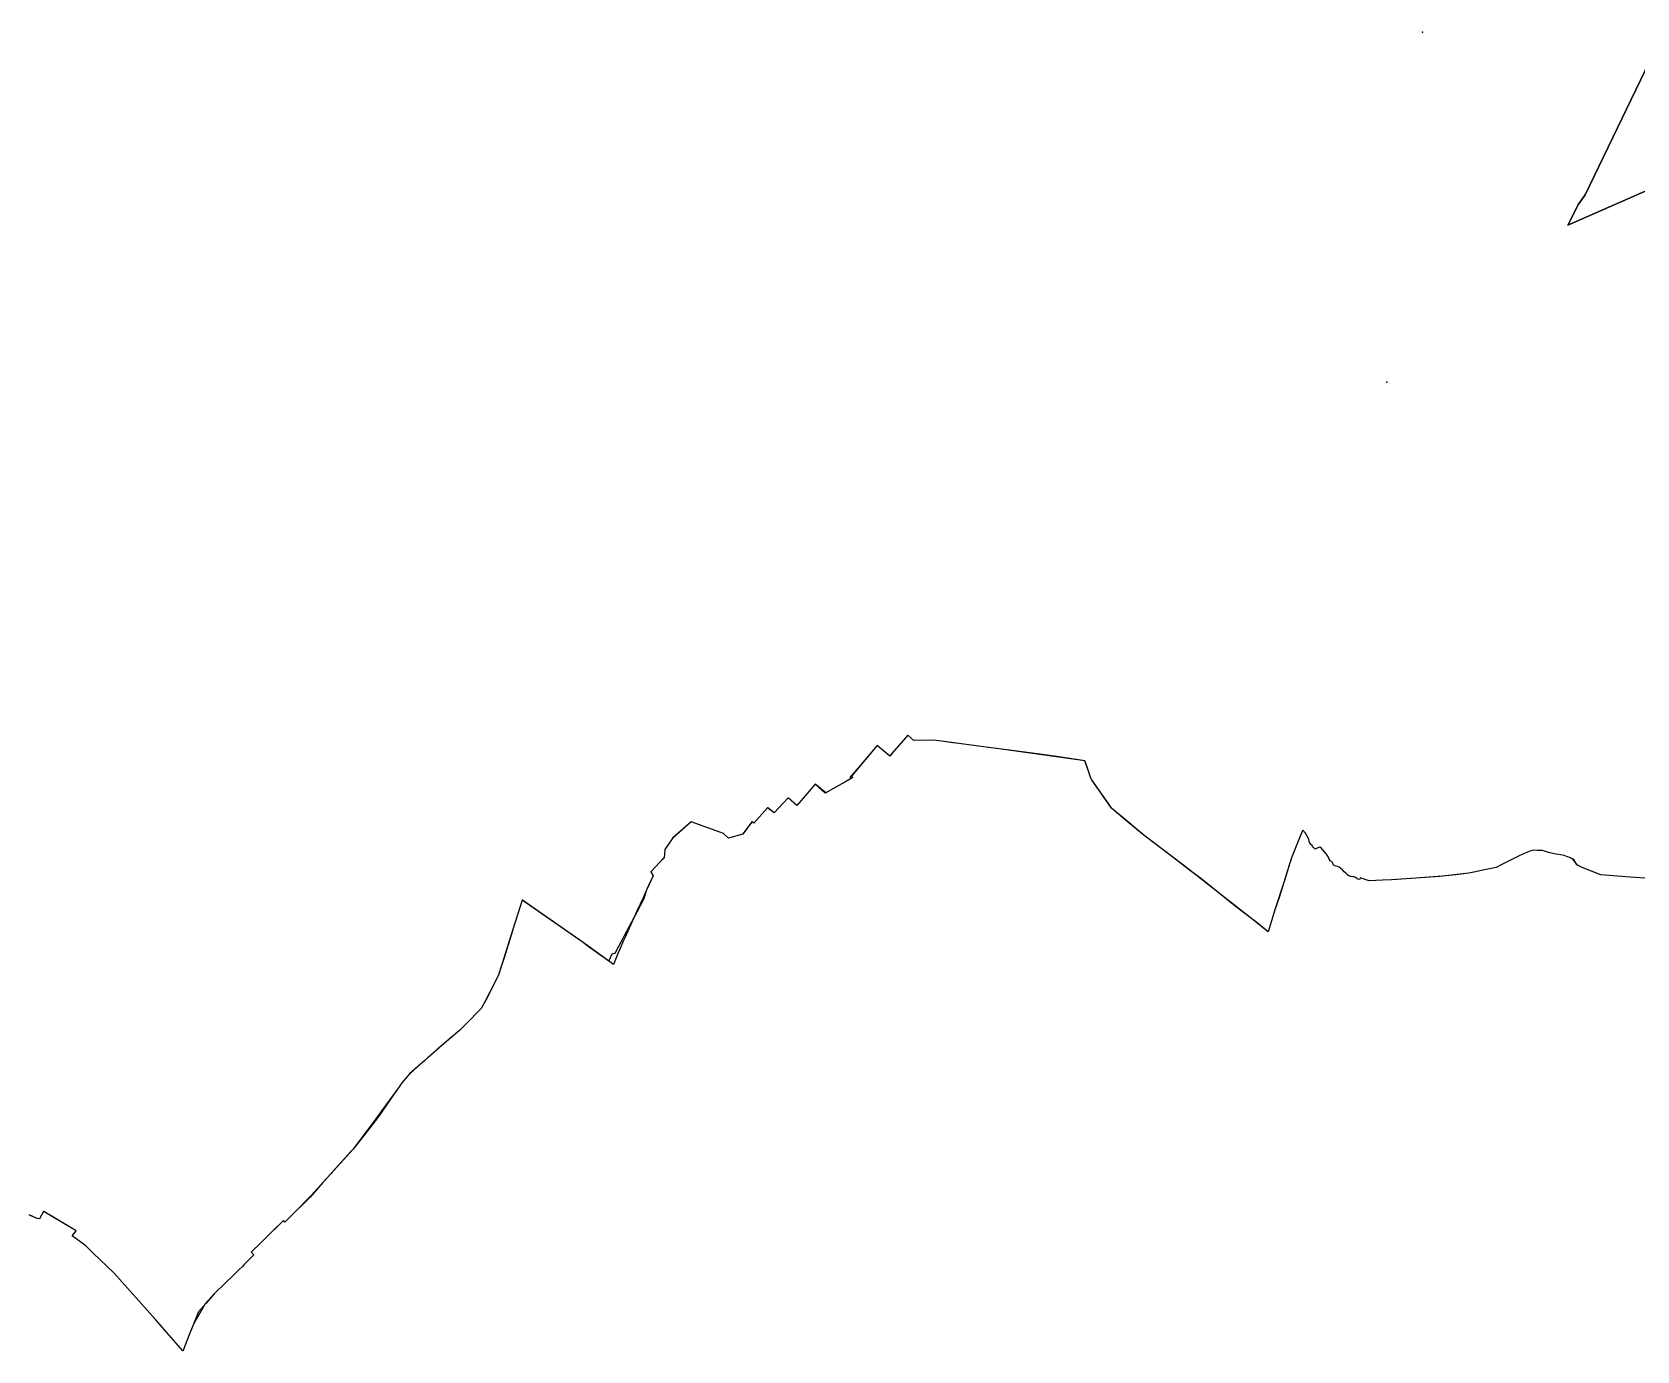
# Model space of a CAD drawing. Header units: inches. Extents: x 11258954 to 11313122, y 3645444 to 3695200.
# Drawn here: x 11274000 to 11285548, y 3645444 to 3654936 of the extents above; entities that cross this region are included whole.
import ezdxf

# ---------------------------------------------------------------- set-up
doc = ezdxf.new("R2010")
doc.units = ezdxf.units.IN
doc.header["$MEASUREMENT"] = 0
for name, color, linetype in [('AnnexationHistory', 183, 'Continuous'), ('PointOfInterest', 52, 'Continuous'), ('RecyclingCenter', 61, 'Continuous'), ('ZipCode', 108, 'Continuous')]:
    doc.layers.add(name, color=color, linetype=linetype)

msp = doc.modelspace()

# ---------------------------------------------------------------- linework, layer by layer
at = {"layer": 'AnnexationHistory'}
for points in [[(11286286.222, 3654087.384, 0), (11285051, 3653546.25, 0), (11285127.1515, 3653698.35, 0), (11285176.383, 3653763.4955, 0), (11285673.6845, 3654792.863, 0)], [(11285673.6845, 3654792.863, 0), (11285176.383, 3653763.4955, 0), (11285127.1515, 3653698.35, 0), (11285051, 3653546.25, 0), (11286286.222, 3654087.384, 0)], [(11285606.567, 3648846.867, 0), (11285500.75, 3648852.75, 0), (11285288.8125, 3648870.75, 0), (11285155.125, 3648922.5625, 0), (11285113.6875, 3648944.75, 0), (11285095.5, 3648979.8125, 0), (11285085.094, 3648984.8125, 0), (11285064.875, 3648994.625, 0), (11285048.0625, 3648999.1875, 0), (11285025.0315, 3649009, 0), (11284998.625, 3649014, 0), (11284966.8125, 3649019.8125, 0), (11284944.1875, 3649024.8125, 0), (11284912.969, 3649031.25, 0), (11284883.1565, 3649040.625, 0), (11284865.75, 3649045.0625, 0), (11284829.9065, 3649045.875, 0), (11284806.5, 3649048.0625, 0), (11284778.094, 3649041.4375, 0), (11284756.0625, 3649030.8125, 0), (11284732.25, 3649021.4375, 0), (11284700.625, 3649006.4375, 0), (11284654, 3648984, 0), (11284615.969, 3648963.375, 0), (11284572.5315, 3648942.375, 0), (11284534.719, 3648923.5625, 0), (11284487.6875, 3648913.9375, 0), (11284439.25, 3648902.9375, 0), (11284387.8125, 3648890.9375, 0), (11284338.1875, 3648882.3125, 0), (11284246.3125, 3648870.5, 0), (11284149.6565, 3648860.3125, 0), (11283956.9375, 3648846.5, 0), (11283783.625, 3648834.6875, 0), (11283716.868, 3648831.478, 0), (11283621.125, 3648826.875, 0), (11283557.469, 3648848.125, 0), (11283554.2815, 3648840.3125, 0), (11283548.0625, 3648836.125, 0), (11283540.469, 3648839.5, 0), (11283533.469, 3648844.6875, 0), (11283524.0625, 3648850.9375, 0), (11283513.6565, 3648856.9375, 0), (11283504.844, 3648856.9375, 0), (11283489.0315, 3648858.5, 0), (11283476.0315, 3648864.3125, 0), (11283466.625, 3648871.125, 0), (11283453, 3648883.125, 0), (11283442, 3648892.5625, 0), (11283429.7815, 3648906.9375, 0), (11283415.594, 3648917.75, 0), (11283404.969, 3648925.75, 0), (11283394.1565, 3648931.375, 0), (11283380.75, 3648933.5625, 0), (11283369.5625, 3648938.1875, 0), (11283363.9375, 3648945, 0), (11283360.75, 3648957, 0), (11283350.125, 3648966.1875, 0), (11283341.719, 3648971.1875, 0), (11283333.3125, 3648982.8125, 0), (11283329.3125, 3648998.1875, 0), (11283322.5315, 3649006.8125, 0), (11283313.9065, 3649018.4375, 0), (11283300.3125, 3649037.0625, 0), (11283286.9065, 3649053.25, 0), (11283274.875, 3649068.0625, 0), (11283266.2815, 3649068.6875, 0), (11283252.469, 3649064.6875, 0), (11283243.6565, 3649059.875, 0), (11283232.469, 3649056.0625, 0), (11283225.469, 3649061.25, 0), (11283221.844, 3649067.875, 0), (11283214.844, 3649076.6875, 0), (11283210.6565, 3649081.875, 0), (11283201.844, 3649088.0625, 0), (11283195.0315, 3649098.5, 0), (11283191.219, 3649110.0625, 0), (11283187.219, 3649126.5, 0), (11283176.4375, 3649148.3125, 0), (11283164.625, 3649170.5, 0), (11283144.1565, 3649190.9375, 0), (11283124.344, 3649149.0625, 0), (11283063.75, 3648992.8125, 0), (11283020.4085, 3648855.694, 0), (11283009.719, 3648821.875, 0), (11282944.0625, 3648617.9375, 0), (11282894.0315, 3648459.6875, 0), (11282815.375, 3648524.3125, 0), (11282658.094, 3648646, 0), (11282407.3125, 3648845.6875, 0), (11282339.6595, 3648897.609, 0), (11282199.0055, 3649005.453, 0), (11282092.048, 3649085.7405, 0), (11282003.2075, 3649152.428, 0), (11281881.3525, 3649255.259, 0), (11281768.75, 3649350.5625, 0), (11281625.594, 3649554.4375, 0), (11281621.5625, 3649560.1875, 0), (11281607.1385, 3649601.491, 0), (11281575.5315, 3649692, 0), (11281374.15, 3649721.08, 0), (11281234.9065, 3649741.1875, 0), (11281014.5445, 3649770.291, 0), (11280881.875, 3649787.8125, 0), (11280491.844, 3649838.5625, 0), (11280346.0315, 3649837.1875, 0), (11280302.625, 3649876, 0), (11280201.875, 3649759.8125, 0), (11280172, 3649725.375, 0), (11280082, 3649801.5625, 0), (11280081.625, 3649801.125, 0), (11279895.75, 3649581.25, 0), (11279907.1695, 3649570.761, 0), (11279898.1875, 3649565.75, 0), (11279861.1565, 3649545.0625, 0), (11279711.5625, 3649461.5625, 0), (11279636.1565, 3649523.9375, 0), (11279533.5315, 3649405.625, 0), (11279502.9375, 3649370.375, 0), (11279444.1565, 3649422.75, 0), (11279440.75, 3649425.75, 0), (11279339.719, 3649315.5625, 0), (11279293.3125, 3649352.9375, 0), (11279194.3125, 3649241.5, 0), (11279180.841, 3649253.339, 0), (11279150.9805, 3649212.948, 0), (11279147.9065, 3649209.9375, 0), (11279114.5, 3649164.125, 0), (11279011.094, 3649134.125, 0), (11278976.094, 3649168.3125, 0), (11278743.469, 3649252.125, 0), (11278611.844, 3649136.3125, 0), (11278553.6565, 3649051.6875, 0), (11278553.5625, 3649051.1875, 0), (11278548.846, 3648994.3405, 0), (11278540.25, 3648985.9375, 0), (11278520.66, 3648965.2325, 0), (11278451.844, 3648892.5, 0), (11278468.4375, 3648863.125, 0), (11278418.8125, 3648754.4375, 0), (11278396.4375, 3648705.4375, 0), (11278352.0315, 3648608.25, 0), (11278265.4065, 3648416.9375, 0), (11278256.7815, 3648397.8125, 0), (11278228.8125, 3648336.0625, 0), (11278218.094, 3648309.4375, 0), (11278184.219, 3648225.4375, 0), (11277982.0855, 3648370.671, 0), (11277927, 3648410.25, 0), (11277527.5625, 3648689.25, 0), (11277479.125, 3648537.875, 0), (11277474.5315, 3648523.5, 0), (11277430.344, 3648385.4375, 0), (11277359.344, 3648154.625, 0), (11277282.0315, 3648000, 0), (11277264.5315, 3647968.375, 0), (11277231.5625, 3647908.875, 0), (11277208.1565, 3647885.125, 0), (11277144.719, 3647820.8125, 0), (11277075.125, 3647750.1875, 0), (11277074.594, 3647749.75, 0), (11277001.6565, 3647687.375, 0), (11276928.6875, 3647625, 0), (11276926.3125, 3647622.9375, 0), (11276849.6875, 3647556.5, 0), (11276827.844, 3647537.5625, 0), (11276776.0315, 3647491.0625, 0), (11276716.8125, 3647437.9375, 0), (11276703.7815, 3647422.875, 0), (11276660.4065, 3647372.875, 0), (11276641.719, 3647345.6875, 0), (11276584.844, 3647263, 0), (11276496.1565, 3647134, 0), (11276389.356, 3646997.1365, 0), (11276310.094, 3646895.5625, 0), (11276294.719, 3646878.5625, 0), (11276227.7815, 3646804.625, 0), (11276160.2815, 3646730, 0), (11276149.844, 3646718.5, 0), (11276093.1875, 3646655.4375, 0), (11276014.5, 3646567.9375, 0), (11276000, 3646551.8125, 0), (11275961.875, 3646513.4375, 0), (11275888.2815, 3646439.4375, 0), (11275819.875, 3646370.625, 0), (11275808.125, 3646383.75, 0), (11275735.5315, 3646312, 0), (11275667.344, 3646244.625, 0), (11275647.5315, 3646225, 0), (11275576.9065, 3646155.1875, 0), (11275595.1875, 3646135.75, 0), (11275523.969, 3646062.75, 0), (11275513.7815, 3646052.3125, 0), (11275488.594, 3646027.9375, 0), (11275453.469, 3645993.9375, 0), (11275381.844, 3645924.5625, 0), (11275323.094, 3645867.6875, 0), (11275311.1875, 3645854.375, 0), (11275252.375, 3645788.4375, 0), (11275197.0625, 3645726.4375, 0), (11275161.1875, 3645635.625, 0), (11275126.375, 3645547.5, 0), (11275089.6565, 3645454.5, 0), (11275085.625, 3645444.3125, 0), (11274967.0315, 3645579.875, 0), (11274921.344, 3645632.125, 0), (11274888.75, 3645669.375, 0), (11274587.625, 3646005.5, 0), (11274440.719, 3646147.75, 0), (11274386.7815, 3646200, 0), (11274287.469, 3646273.5, 0), (11274316.094, 3646308.6875, 0), (11274124.7815, 3646422.875, 0), (11274081.844, 3646448.5, 0), (11274052.5, 3646395.5, 0), (11274036.0315, 3646396.6875, 0), (11273985.9065, 3646419.625, 0)]]:
    msp.add_polyline3d(points, dxfattribs=at)
at = {"layer": 'PointOfInterest'}
msp.add_point((11284006.3416, 3654935.5665), dxfattribs=at)
at = {"layer": 'RecyclingCenter'}
msp.add_point((11283748.7761, 3652416.1155), dxfattribs=at)
at = {"layer": 'ZipCode'}
msp.add_polyline3d([(11285606.567, 3648846.867, 0), (11285500.75, 3648852.75, 0), (11285288.8125, 3648870.75, 0), (11285258.147, 3648882.635, 0), (11285155.125, 3648922.5625, 0), (11285121.25, 3648940.6875, 0), (11285088.344, 3648983.25, 0), (11285069.226, 3648992.5135, 0), (11285064.875, 3648994.625, 0), (11285048.0625, 3648999.1875, 0), (11285025.0315, 3649009, 0), (11284998.625, 3649014, 0), (11284966.8125, 3649019.8125, 0), (11284944.1875, 3649024.8125, 0), (11284912.969, 3649031.25, 0), (11284883.1565, 3649040.625, 0), (11284865.75, 3649045.0625, 0), (11284829.9065, 3649045.875, 0), (11284806.5, 3649048.0625, 0), (11284778.094, 3649041.4375, 0), (11284756.0625, 3649030.8125, 0), (11284732.25, 3649021.4375, 0), (11284700.625, 3649006.4375, 0), (11284654, 3648984, 0), (11284615.969, 3648963.375, 0), (11284572.5315, 3648942.375, 0), (11284534.719, 3648923.5625, 0), (11284487.6875, 3648913.9375, 0), (11284439.25, 3648902.9375, 0), (11284387.8125, 3648890.9375, 0), (11284338.1875, 3648882.3125, 0), (11284131.255, 3648858.9935, 0), (11283956.9375, 3648846.5, 0), (11283822.014, 3648837.304, 0), (11283783.625, 3648834.6875, 0), (11283716.868, 3648831.478, 0), (11283621.125, 3648826.875, 0), (11283557.469, 3648848.125, 0), (11283554.2815, 3648840.3125, 0), (11283548.0625, 3648836.125, 0), (11283540.469, 3648839.5, 0), (11283533.469, 3648844.6875, 0), (11283524.0625, 3648850.9375, 0), (11283513.6565, 3648856.9375, 0), (11283504.844, 3648856.9375, 0), (11283489.0315, 3648858.5, 0), (11283476.0315, 3648864.3125, 0), (11283466.625, 3648871.125, 0), (11283453, 3648883.125, 0), (11283442, 3648892.5625, 0), (11283429.7815, 3648906.9375, 0), (11283415.594, 3648917.75, 0), (11283404.969, 3648925.75, 0), (11283394.1565, 3648931.375, 0), (11283380.75, 3648933.5625, 0), (11283369.5625, 3648938.1875, 0), (11283368.0715, 3648939.9935, 0), (11283363.9375, 3648945, 0), (11283360.75, 3648957, 0), (11283350.125, 3648966.1875, 0), (11283345.4215, 3648968.985, 0), (11283341.719, 3648971.1875, 0), (11283333.3125, 3648982.8125, 0), (11283329.3125, 3648998.1875, 0), (11283322.5315, 3649006.8125, 0), (11283313.9065, 3649018.4375, 0), (11283300.3125, 3649037.0625, 0), (11283286.9065, 3649053.25, 0), (11283274.875, 3649068.0625, 0), (11283266.2815, 3649068.6875, 0), (11283252.469, 3649064.6875, 0), (11283243.6565, 3649059.875, 0), (11283232.469, 3649056.0625, 0), (11283225.469, 3649061.25, 0), (11283221.844, 3649067.875, 0), (11283214.844, 3649076.6875, 0), (11283210.6565, 3649081.875, 0), (11283201.844, 3649088.0625, 0), (11283196.07, 3649096.909, 0), (11283195.0315, 3649098.5, 0), (11283191.219, 3649110.0625, 0), (11283187.219, 3649126.5, 0), (11283176.4375, 3649148.3125, 0), (11283164.625, 3649170.5, 0), (11283144.1565, 3649190.9375, 0), (11283124.375, 3649149.125, 0), (11283063.75, 3648992.8125, 0), (11283009.75, 3648822, 0), (11282970.8125, 3648699.4375, 0), (11282944.0625, 3648617.9375, 0), (11282894.0315, 3648459.6875, 0), (11282777.844, 3648553.3125, 0), (11282777.852, 3648553.344, 0), (11282288.101, 3648936.7345, 0), (11282277.6185, 3648944.67, 0), (11282000, 3649154.839, 0), (11281943.2565, 3649203.247, 0), (11281894.541, 3649244.806, 0), (11281768.75, 3649350.5625, 0), (11281745.8195, 3649383.219, 0), (11281675.137, 3649483.881, 0), (11281628.5515, 3649550.2255, 0), (11281625.594, 3649554.4375, 0), (11281621.5625, 3649560.1875, 0), (11281619.334, 3649566.5695, 0), (11281607.1385, 3649601.491, 0), (11281584.213, 3649667.1395, 0), (11281582.161, 3649673.016, 0), (11281575.5315, 3649692, 0), (11280993.69, 3649772.7045, 0), (11280993.543, 3649772.7245, 0), (11280993.523, 3649772.7275, 0), (11280650.1375, 3649817.9655, 0), (11280625.102, 3649821.4195, 0), (11280578.7075, 3649827.404, 0), (11280508.151, 3649836.505, 0), (11280491.844, 3649838.5625, 0), (11280346.0315, 3649837.1875, 0), (11280302.625, 3649876, 0), (11280286.844, 3649857.8125, 0), (11280201.875, 3649759.8125, 0), (11280172.9975, 3649726.5245, 0), (11280172, 3649725.375, 0), (11280081.625, 3649801.125, 0), (11279962.1875, 3649659.8125, 0), (11279885.815, 3649571.053, 0), (11279894.525, 3649563.704, 0), (11279848.3285, 3649537.902, 0), (11279848.2805, 3649537.8755, 0), (11279707.2055, 3649459.1305, 0), (11279634.725, 3649522.2875, 0), (11279533.5315, 3649405.625, 0), (11279502.9375, 3649370.375, 0), (11279440.8615, 3649425.651, 0), (11279440.75, 3649425.75, 0), (11279339.719, 3649315.5625, 0), (11279293.4475, 3649352.8285, 0), (11279293.3125, 3649352.9375, 0), (11279194.3125, 3649241.5, 0), (11279181.0745, 3649253.134, 0), (11279150.9805, 3649212.948, 0), (11279115.1625, 3649165.0115, 0), (11279114.5, 3649164.125, 0), (11279011.094, 3649134.125, 0), (11278976.5, 3649167.9375, 0), (11278743.469, 3649252.125, 0), (11278679.1875, 3649195.5625, 0), (11278616.0315, 3649140, 0), (11278612.9545, 3649137.29, 0), (11278611.844, 3649136.3125, 0), (11278553.6565, 3649051.6875, 0), (11278553.5625, 3649051.1875, 0), (11278548.846, 3648994.3405, 0), (11278451.844, 3648892.5, 0), (11278468.4375, 3648863.125, 0), (11278444.125, 3648809.875, 0), (11278418.8125, 3648754.4375, 0), (11278403.3255, 3648698.8175, 0), (11278351.7095, 3648601.4645, 0), (11278332.7595, 3648565.723, 0), (11278261.115, 3648430.5955, 0), (11278251.757, 3648412.9455, 0), (11278206.614, 3648327.8025, 0), (11278195.9915, 3648307.767, 0), (11278171.0315, 3648300.25, 0), (11278151.539, 3648250.7605, 0), (11278150.972, 3648249.3205, 0), (11278002.8125, 3648355.75, 0), (11277965.6565, 3648382.4375, 0), (11277617.8125, 3648626.1875, 0), (11277528.2285, 3648688.7845, 0), (11277527.5625, 3648689.25, 0), (11277479.125, 3648537.875, 0), (11277474.5315, 3648523.5, 0), (11277446.4375, 3648435.75, 0), (11277396.1565, 3648274.375, 0), (11277371.875, 3648195.3125, 0), (11277359.344, 3648154.625, 0), (11277324.7815, 3648085.5, 0), (11277257.5515, 3647955.7775, 0), (11277231.5625, 3647908.875, 0), (11277212.1325, 3647889.161, 0), (11277142.2155, 3647818.2745, 0), (11277074.594, 3647749.75, 0), (11276919.706, 3647617.209, 0), (11276776.0315, 3647491.0625, 0), (11276717.955, 3647438.9625, 0), (11276716.8125, 3647437.9375, 0), (11276703.7815, 3647422.875, 0), (11276660.4065, 3647372.875, 0), (11276641.719, 3647345.6875, 0), (11276516.52, 3647173.397, 0), (11276474.376, 3647115.221, 0), (11276310.094, 3646895.5625, 0), (11276009.495, 3646562.3715, 0), (11275888.2815, 3646439.4375, 0), (11275819.875, 3646370.625, 0), (11275808.125, 3646383.75, 0), (11275667.344, 3646244.625, 0), (11275647.5315, 3646225, 0), (11275576.9065, 3646155.1875, 0), (11275595.1875, 3646135.75, 0), (11275523.969, 3646062.75, 0), (11275513.7815, 3646052.3125, 0), (11275488.594, 3646027.9375, 0), (11275453.469, 3645993.9375, 0), (11275381.844, 3645924.5625, 0), (11275323.094, 3645867.6875, 0), (11275311.1875, 3645854.375, 0), (11275246.712, 3645782.0905, 0), (11275161.1875, 3645635.625, 0), (11275126.375, 3645547.5, 0), (11275089.6565, 3645454.5, 0), (11275086.2605, 3645445.919, 0), (11275085.625, 3645444.3125, 0), (11274967.0315, 3645579.875, 0), (11274921.344, 3645632.125, 0), (11274888.75, 3645669.375, 0), (11274587.625, 3646005.5, 0), (11274440.719, 3646147.75, 0), (11274386.7815, 3646200, 0), (11274287.469, 3646273.5, 0), (11274316.094, 3646308.6875, 0), (11274127.9965, 3646421.0955, 0), (11274085.0005, 3646446.616, 0), (11274082.2765, 3646448.242, 0), (11274081.844, 3646448.5, 0), (11274052.5, 3646395.5, 0), (11274036.0315, 3646396.6875, 0), (11273979.5455, 3646422.534, 0)], dxfattribs=at)

doc.saveas('drawing.dxf')
